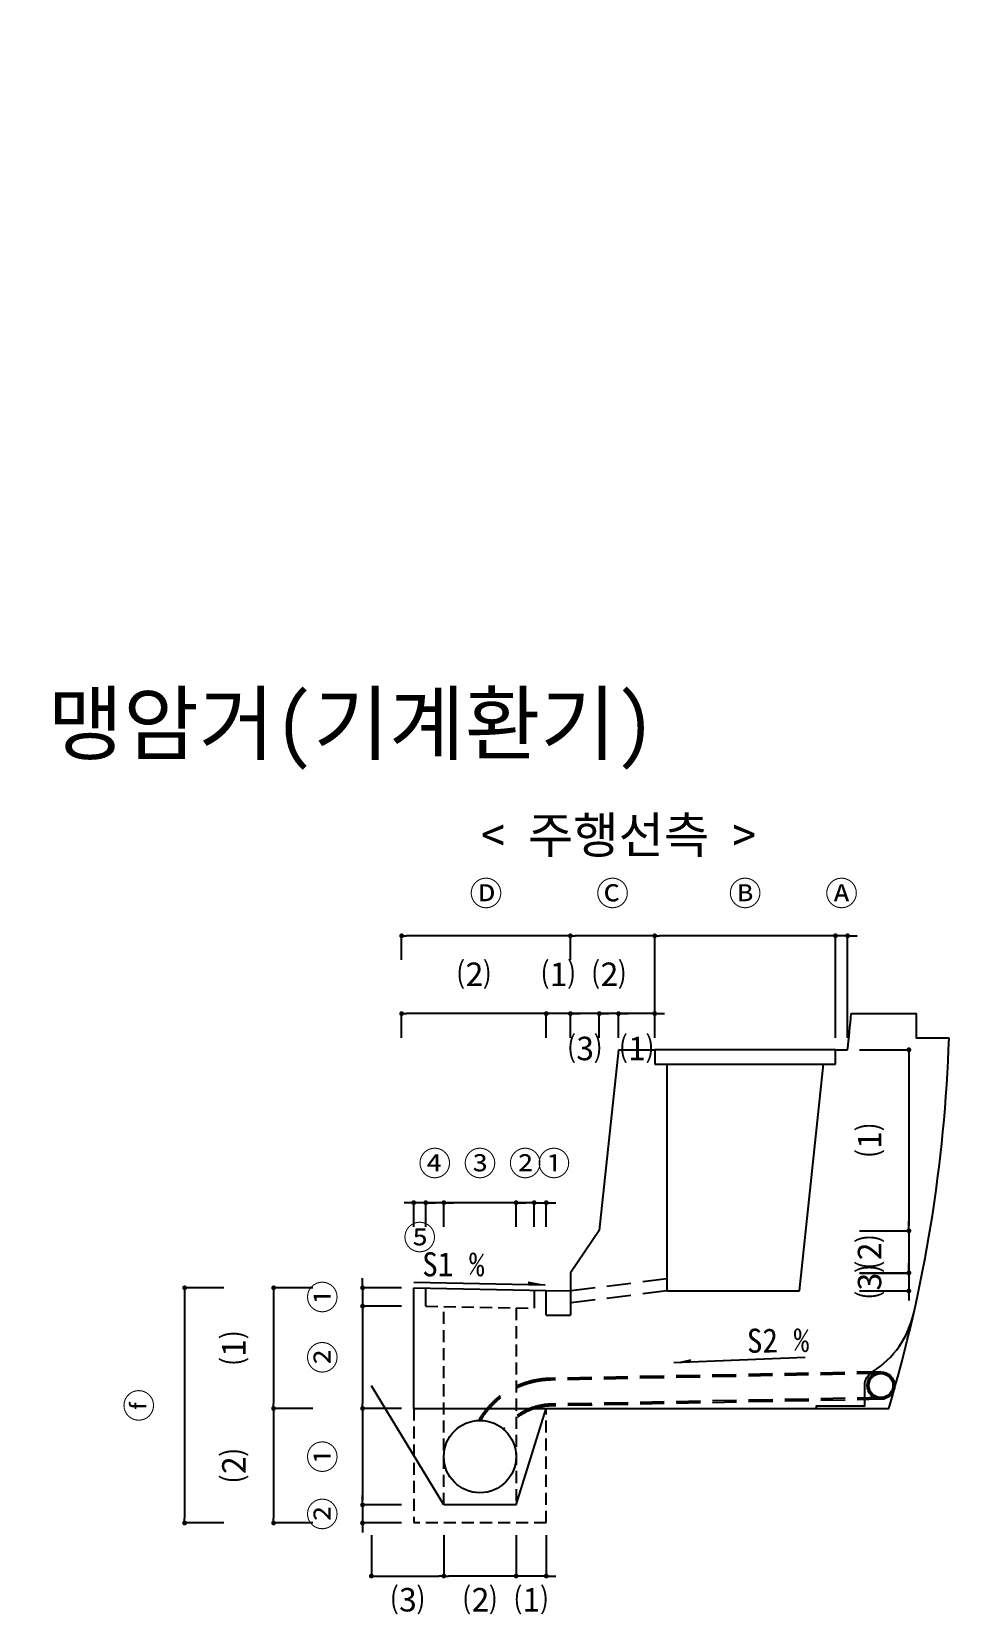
# Model space of a CAD drawing. Header units: millimetres. Extents: x -69382 to 174843, y -46375 to 101648.
# Drawn here: x -9866 to -6055, y -24108 to -17534 of the extents above; entities that cross this region are included whole.
import ezdxf
from ezdxf.enums import TextEntityAlignment as Align

# ---------------------------------------------------------------- set-up
doc = ezdxf.new("R2010")
doc.units = ezdxf.units.MM
doc.header["$LTSCALE"] = 1000
doc.linetypes.add('A-DASHD01', pattern=[0.75, 0.5, -0.25])
doc.linetypes.add('HIDDEN', pattern=[0.375, 0.25, -0.125])
for name, color, linetype in [('-길작업', 255, 'Continuous'), ('CS-CONC', 4, 'Continuous'), ('CS-CONC-MAJR', 4, 'Continuous'), ('CS-EXCV', 3, 'A-DIGLN01'), ('CS-LEAL', 1, 'Continuous'), ('CS-LEAT', 3, 'Continuous'), ('CS-STEL-MAJR', 4, 'Continuous'), ('CZ-HIDL', 2, 'A-DASHD01'), ('CZ-TEX1', 6, 'Continuous'), ('DIM1', 1, 'Continuous')]:
    doc.layers.add(name, color=color, linetype=linetype)
doc.styles.add('WBMTXT', font='DotumChe.ttf')
doc.styles.add('WGTXT', font='DotumChe.ttf')
doc.linetypes.add('A-DIGLN01', pattern='A,0.9,-0.2,[19,kscals.shx,S=0.1,R=180,X=0,Y=0],0.9', length=2)
doc.linetypes.add('CFZ008', pattern='A,0.9,-0.2,[106,KHCLINE.shx,S=0.00606,R=180,X=0,Y=0],0.9', length=2)
doc.dimstyles.new('DIM-01', dxfattribs={"dimscale": 100, "dimtxt": 3, "dimasz": 0.6, "dimexe": 0, "dimexo": 0, "dimgap": 1, "dimtad": 1, "dimdec": 0, "dimrnd": 0.001, "dimzin": 1, "dimdsep": 46, "dimlunit": 6, "dimtxsty": 'WGTXT', "dimblk": 'DOT', "dimcen": 0, "dimclrd": 1, "dimclre": 1, "dimclrt": 3, "dimadec": 4, "dimazin": 0, "dimtfac": 1, "dimtdec": 0, "dimtix": 1, "dimtmove": 2, "dimatfit": 3, "dimldrblk": 'DOT', "dimfxl": 1.5, "dimlwd": -1, "dimarcsym": 0})

# ---------------------------------------------------------------- blocks, each defined once
blk = doc.blocks.new('_Dot')
at = {"layer": 'DIM1'}
blk.add_line((0, 0), (-1, 0), dxfattribs=at)
at = {"layer": 'DIM1', "const_width": 0.5}
blk.add_lwpolyline([(-0.25, 0, 1), (0.25, 0, 1)], format="xyb", close=True, dxfattribs=at)
blk = doc.blocks.new('*D456')
at = {"color": 1, "linetype": 'ByBlock', "lineweight": -2, "transparency": 16777216}
for p, q in [((-6431.5, -21755.3), (-6227.1, -21755.3)), ((-6431.5, -22505.3), (-6227.1, -22505.3))]:
    blk.add_line(p, q, dxfattribs=at)
at = {"color": 1, "transparency": 16777216}
blk.add_line((-6227.1, -21775.3), (-6227.1, -22485.3), dxfattribs=at)
at = {"layer": 'Defpoints', "color": 0, "linetype": 'ByBlock', "transparency": 16777216}
for p in [(-6481.5, -21755.3), (-6481.5, -22505.3), (-6227.1, -22505.3)]:
    blk.add_point(p, dxfattribs=at)
at = {"color": 1, "linetype": 'ByBlock', "transparency": 16777216, "xscale": 20, "yscale": 20, "zscale": 20}
for p, rotation in [((-6227.1, -21755.3), 90), ((-6227.1, -22505.3), 270)]:
    blk.add_blockref('_Dot', p, dxfattribs=dict(at, rotation=rotation))
at = {"color": 3, "linetype": 'ByBlock', "transparency": 16777216, "insert": (-6384.7, -22130.3), "char_height": 100, "attachment_point": 5, "rotation": 90, "style": 'WGTXT'}
blk.add_mtext('⑴', dxfattribs=at)
blk = doc.blocks.new('*D457')
at = {"color": 1, "transparency": 16777216}
for p, q in [((-6227.1, -22485.8), (-6227.1, -22465.8)), ((-6227.1, -22505.8), (-6227.1, -22680.8)), ((-6227.1, -22700.8), (-6227.1, -22720.8))]:
    blk.add_line(p, q, dxfattribs=at)
at = {"color": 1, "linetype": 'ByBlock', "lineweight": -2, "transparency": 16777216}
for p, q in [((-6431.5, -22505.8), (-6227.1, -22505.8)), ((-6431.5, -22680.8), (-6227.1, -22680.8))]:
    blk.add_line(p, q, dxfattribs=at)
at = {"layer": 'Defpoints', "color": 0, "linetype": 'ByBlock', "transparency": 16777216}
for p in [(-6481.5, -22505.8), (-6481.5, -22680.8), (-6227.1, -22680.8)]:
    blk.add_point(p, dxfattribs=at)
at = {"color": 1, "linetype": 'ByBlock', "transparency": 16777216, "xscale": 20, "yscale": 20, "zscale": 20}
for p, rotation in [((-6227.1, -22505.8), 270), ((-6227.1, -22680.8), 90)]:
    blk.add_blockref('_Dot', p, dxfattribs=dict(at, rotation=rotation))
at = {"color": 3, "linetype": 'ByBlock', "transparency": 16777216, "insert": (-6384.7, -22593.3), "char_height": 100, "attachment_point": 5, "rotation": 90, "style": 'WGTXT'}
blk.add_mtext('⑵', dxfattribs=at)
blk = doc.blocks.new('*D458')
at = {"color": 1, "linetype": 'ByBlock', "lineweight": -2, "transparency": 16777216}
for p, q in [((-6431.5, -22680.3), (-6227.1, -22680.3)), ((-6431.5, -22755.3), (-6227.1, -22755.3))]:
    blk.add_line(p, q, dxfattribs=at)
at = {"color": 1, "transparency": 16777216}
for p, q in [((-6227.1, -22660.3), (-6227.1, -22640.3)), ((-6227.1, -22680.3), (-6227.1, -22755.3)), ((-6227.1, -22775.3), (-6227.1, -22795.3))]:
    blk.add_line(p, q, dxfattribs=at)
at = {"layer": 'Defpoints', "color": 0, "linetype": 'ByBlock', "transparency": 16777216}
for p in [(-6481.5, -22680.3), (-6481.5, -22755.3), (-6227.1, -22755.3)]:
    blk.add_point(p, dxfattribs=at)
at = {"color": 1, "linetype": 'ByBlock', "transparency": 16777216, "xscale": 20, "yscale": 20, "zscale": 20}
for p, rotation in [((-6227.1, -22680.3), 270), ((-6227.1, -22755.3), 90)]:
    blk.add_blockref('_Dot', p, dxfattribs=dict(at, rotation=rotation))
at = {"color": 3, "linetype": 'ByBlock', "transparency": 16777216, "insert": (-6384.7, -22717.8), "char_height": 100, "attachment_point": 5, "rotation": 90, "style": 'WGTXT'}
blk.add_mtext('⑶', dxfattribs=at)
blk = doc.blocks.new('*D464')
at = {"color": 1, "linetype": 'ByBlock', "lineweight": -2, "transparency": 16777216}
for p, q in [((-7856.5, -23767.3), (-7856.5, -23937.3)), ((-7731.5, -23767.3), (-7731.5, -23937.3))]:
    blk.add_line(p, q, dxfattribs=at)
at = {"color": 1, "transparency": 16777216}
for p, q in [((-7876.5, -23937.3), (-7896.5, -23937.3)), ((-7731.5, -23937.3), (-7856.5, -23937.3)), ((-7711.5, -23937.3), (-7691.5, -23937.3))]:
    blk.add_line(p, q, dxfattribs=at)
at = {"layer": 'Defpoints', "color": 0, "linetype": 'ByBlock', "transparency": 16777216}
for p in [(-7856.5, -23717.3), (-7731.5, -23717.3), (-7856.5, -23937.3)]:
    blk.add_point(p, dxfattribs=at)
at = {"color": 1, "linetype": 'ByBlock', "transparency": 16777216, "xscale": 20, "yscale": 20, "zscale": 20}
blk.add_blockref('_Dot', (-7856.5, -23937.3), dxfattribs=at)
at = {"color": 1, "linetype": 'ByBlock', "transparency": 16777216, "xscale": 20, "yscale": 20, "zscale": 20, "rotation": 180}
blk.add_blockref('_Dot', (-7731.5, -23937.3), dxfattribs=at)
at = {"color": 3, "linetype": 'ByBlock', "transparency": 16777216, "insert": (-7794, -24041.1), "char_height": 100, "attachment_point": 5, "style": 'WGTXT'}
blk.add_mtext('⑴', dxfattribs=at)
blk = doc.blocks.new('*D465')
at = {"color": 1, "linetype": 'ByBlock', "lineweight": -2, "transparency": 16777216}
for p, q in [((-8456.9, -23767.3), (-8456.9, -23937.3)), ((-8156.5, -23767.3), (-8156.5, -23937.3))]:
    blk.add_line(p, q, dxfattribs=at)
at = {"color": 1, "transparency": 16777216}
blk.add_line((-8436.9, -23937.3), (-8176.5, -23937.3), dxfattribs=at)
at = {"layer": 'Defpoints', "color": 0, "linetype": 'ByBlock', "transparency": 16777216}
for p in [(-8456.9, -23717.3), (-8156.5, -23717.3), (-8156.5, -23937.3)]:
    blk.add_point(p, dxfattribs=at)
at = {"color": 1, "linetype": 'ByBlock', "transparency": 16777216, "xscale": 20, "yscale": 20, "zscale": 20, "rotation": 180}
blk.add_blockref('_Dot', (-8456.9, -23937.3), dxfattribs=at)
at = {"color": 1, "linetype": 'ByBlock', "transparency": 16777216, "xscale": 20, "yscale": 20, "zscale": 20}
blk.add_blockref('_Dot', (-8156.5, -23937.3), dxfattribs=at)
at = {"color": 3, "linetype": 'ByBlock', "transparency": 16777216, "insert": (-8306.7, -24041.1), "char_height": 100, "attachment_point": 5, "style": 'WGTXT'}
blk.add_mtext('⑶', dxfattribs=at)
blk = doc.blocks.new('*D466')
at = {"color": 1, "linetype": 'ByBlock', "lineweight": -2, "transparency": 16777216}
for p, q in [((-8156.5, -23767.3), (-8156.5, -23937.3)), ((-7856.5, -23767.3), (-7856.5, -23937.3))]:
    blk.add_line(p, q, dxfattribs=at)
at = {"color": 1, "transparency": 16777216}
blk.add_line((-7876.5, -23937.3), (-8136.5, -23937.3), dxfattribs=at)
at = {"layer": 'Defpoints', "color": 0, "linetype": 'ByBlock', "transparency": 16777216}
for p in [(-8156.5, -23717.3), (-7856.5, -23717.3), (-8156.5, -23937.3)]:
    blk.add_point(p, dxfattribs=at)
at = {"color": 1, "linetype": 'ByBlock', "transparency": 16777216, "xscale": 20, "yscale": 20, "zscale": 20, "rotation": 180}
blk.add_blockref('_Dot', (-8156.5, -23937.3), dxfattribs=at)
at = {"color": 1, "linetype": 'ByBlock', "transparency": 16777216, "xscale": 20, "yscale": 20, "zscale": 20}
blk.add_blockref('_Dot', (-7856.5, -23937.3), dxfattribs=at)
at = {"color": 3, "linetype": 'ByBlock', "transparency": 16777216, "insert": (-8006.5, -24041.1), "char_height": 100, "attachment_point": 5, "style": 'WGTXT'}
blk.add_mtext('⑵', dxfattribs=at)
blk = doc.blocks.new('*D473')
at = {"color": 1, "linetype": 'ByBlock', "lineweight": -2, "transparency": 16777216}
for p, q in [((-8331.5, -22818.3), (-8493.6, -22818.3)), ((-8331.5, -23242.3), (-8493.6, -23242.3))]:
    blk.add_line(p, q, dxfattribs=at)
at = {"color": 1, "transparency": 16777216}
blk.add_line((-8493.6, -22838.3), (-8493.6, -23222.3), dxfattribs=at)
at = {"layer": 'Defpoints', "color": 0, "linetype": 'ByBlock', "transparency": 16777216}
for p in [(-8281.5, -22818.3), (-8493.6, -23242.3), (-8281.5, -23242.3)]:
    blk.add_point(p, dxfattribs=at)
at = {"color": 1, "linetype": 'ByBlock', "transparency": 16777216, "xscale": 20, "yscale": 20, "zscale": 20}
for p, rotation in [((-8493.6, -22818.3), 90), ((-8493.6, -23242.3), 270)]:
    blk.add_blockref('_Dot', p, dxfattribs=dict(at, rotation=rotation))
at = {"color": 3, "linetype": 'ByBlock', "transparency": 16777216, "insert": (-8653, -23030.3), "char_height": 100, "attachment_point": 5, "rotation": 90, "style": 'WGTXT'}
blk.add_mtext('②', dxfattribs=at)
blk = doc.blocks.new('*D474')
at = {"color": 1, "transparency": 16777216}
for p, q in [((-8493.6, -23622.3), (-8493.6, -23602.3)), ((-8493.6, -23642.3), (-8493.6, -23717.3)), ((-8493.6, -23737.3), (-8493.6, -23757.3))]:
    blk.add_line(p, q, dxfattribs=at)
at = {"color": 1, "linetype": 'ByBlock', "lineweight": -2, "transparency": 16777216}
for p, q in [((-8331.5, -23642.3), (-8493.6, -23642.3)), ((-8331.5, -23717.3), (-8493.6, -23717.3))]:
    blk.add_line(p, q, dxfattribs=at)
at = {"layer": 'Defpoints', "color": 0, "linetype": 'ByBlock', "transparency": 16777216}
for p in [(-8281.5, -23642.3), (-8493.6, -23717.3), (-8281.5, -23717.3)]:
    blk.add_point(p, dxfattribs=at)
at = {"color": 1, "linetype": 'ByBlock', "transparency": 16777216, "xscale": 20, "yscale": 20, "zscale": 20}
for p, rotation in [((-8493.6, -23642.3), 270), ((-8493.6, -23717.3), 90)]:
    blk.add_blockref('_Dot', p, dxfattribs=dict(at, rotation=rotation))
at = {"color": 3, "linetype": 'ByBlock', "transparency": 16777216, "insert": (-8653, -23679.8), "char_height": 100, "attachment_point": 5, "rotation": 90, "style": 'WGTXT'}
blk.add_mtext('②', dxfattribs=at)
blk = doc.blocks.new('*D468')
at = {"color": 1, "linetype": 'ByBlock', "lineweight": -2, "transparency": 16777216}
for p, q in [((-8700.5, -22742.3), (-8862.7, -22742.3)), ((-8700.5, -23242.3), (-8862.7, -23242.3))]:
    blk.add_line(p, q, dxfattribs=at)
at = {"color": 1, "transparency": 16777216}
blk.add_line((-8862.7, -22762.3), (-8862.7, -23222.3), dxfattribs=at)
at = {"layer": 'Defpoints', "color": 0, "linetype": 'ByBlock', "transparency": 16777216}
for p in [(-8650.5, -22742.3), (-8862.7, -23242.3), (-8650.5, -23242.3)]:
    blk.add_point(p, dxfattribs=at)
at = {"color": 1, "linetype": 'ByBlock', "transparency": 16777216, "xscale": 20, "yscale": 20, "zscale": 20}
for p, rotation in [((-8862.7, -22742.3), 90), ((-8862.7, -23242.3), 270)]:
    blk.add_blockref('_Dot', p, dxfattribs=dict(at, rotation=rotation))
at = {"color": 3, "linetype": 'ByBlock', "transparency": 16777216, "insert": (-9022, -22992.3), "char_height": 100, "attachment_point": 5, "rotation": 90, "style": 'WGTXT'}
blk.add_mtext('⑴', dxfattribs=at)
blk = doc.blocks.new('*D469')
at = {"color": 1, "transparency": 16777216}
for p, q in [((-8493.6, -22722.3), (-8493.6, -22702.3)), ((-8493.6, -22742.3), (-8493.6, -22818.3)), ((-8493.6, -22838.3), (-8493.6, -22858.3))]:
    blk.add_line(p, q, dxfattribs=at)
at = {"color": 1, "linetype": 'ByBlock', "lineweight": -2, "transparency": 16777216}
for p, q in [((-8331.5, -22742.3), (-8493.6, -22742.3)), ((-8331.5, -22818.3), (-8493.6, -22818.3))]:
    blk.add_line(p, q, dxfattribs=at)
at = {"layer": 'Defpoints', "color": 0, "linetype": 'ByBlock', "transparency": 16777216}
for p in [(-8281.5, -22742.3), (-8493.6, -22818.3), (-8281.5, -22818.3)]:
    blk.add_point(p, dxfattribs=at)
at = {"color": 1, "linetype": 'ByBlock', "transparency": 16777216, "xscale": 20, "yscale": 20, "zscale": 20}
for p, rotation in [((-8493.6, -22742.3), 270), ((-8493.6, -22818.3), 90)]:
    blk.add_blockref('_Dot', p, dxfattribs=dict(at, rotation=rotation))
at = {"color": 3, "linetype": 'ByBlock', "transparency": 16777216, "insert": (-8653, -22780.3), "char_height": 100, "attachment_point": 5, "rotation": 90, "style": 'WGTXT'}
blk.add_mtext('①', dxfattribs=at)
blk = doc.blocks.new('*D470')
at = {"color": 1, "linetype": 'ByBlock', "lineweight": -2, "transparency": 16777216}
for p, q in [((-8700.5, -23242.3), (-8862.7, -23242.3)), ((-8700.5, -23717.3), (-8862.7, -23717.3))]:
    blk.add_line(p, q, dxfattribs=at)
at = {"color": 1, "transparency": 16777216}
blk.add_line((-8862.7, -23262.3), (-8862.7, -23697.3), dxfattribs=at)
at = {"layer": 'Defpoints', "color": 0, "linetype": 'ByBlock', "transparency": 16777216}
for p in [(-8650.5, -23242.3), (-8862.7, -23717.3), (-8650.5, -23717.3)]:
    blk.add_point(p, dxfattribs=at)
at = {"color": 1, "linetype": 'ByBlock', "transparency": 16777216, "xscale": 20, "yscale": 20, "zscale": 20}
for p, rotation in [((-8862.7, -23242.3), 90), ((-8862.7, -23717.3), 270)]:
    blk.add_blockref('_Dot', p, dxfattribs=dict(at, rotation=rotation))
at = {"color": 3, "linetype": 'ByBlock', "transparency": 16777216, "insert": (-9022, -23479.8), "char_height": 100, "attachment_point": 5, "rotation": 90, "style": 'WGTXT'}
blk.add_mtext('⑵', dxfattribs=at)
blk = doc.blocks.new('*D471')
at = {"color": 1, "linetype": 'ByBlock', "lineweight": -2, "transparency": 16777216}
for p, q in [((-8331.5, -23242.3), (-8493.6, -23242.3)), ((-8331.5, -23642.3), (-8493.6, -23642.3))]:
    blk.add_line(p, q, dxfattribs=at)
at = {"color": 1, "transparency": 16777216}
blk.add_line((-8493.6, -23262.3), (-8493.6, -23622.3), dxfattribs=at)
at = {"layer": 'Defpoints', "color": 0, "linetype": 'ByBlock', "transparency": 16777216}
for p in [(-8281.5, -23242.3), (-8493.6, -23642.3), (-8281.5, -23642.3)]:
    blk.add_point(p, dxfattribs=at)
at = {"color": 1, "linetype": 'ByBlock', "transparency": 16777216, "xscale": 20, "yscale": 20, "zscale": 20}
for p, rotation in [((-8493.6, -23242.3), 90), ((-8493.6, -23642.3), 270)]:
    blk.add_blockref('_Dot', p, dxfattribs=dict(at, rotation=rotation))
at = {"color": 3, "linetype": 'ByBlock', "transparency": 16777216, "insert": (-8653, -23442.3), "char_height": 100, "attachment_point": 5, "rotation": 90, "style": 'WGTXT'}
blk.add_mtext('①', dxfattribs=at)
blk = doc.blocks.new('*D472')
at = {"color": 1, "linetype": 'ByBlock', "lineweight": -2, "transparency": 16777216}
for p, q in [((-9069.5, -22742.3), (-9231.7, -22742.3)), ((-9069.5, -23717.3), (-9231.7, -23717.3))]:
    blk.add_line(p, q, dxfattribs=at)
at = {"color": 1, "transparency": 16777216}
blk.add_line((-9231.7, -22762.3), (-9231.7, -23697.3), dxfattribs=at)
at = {"layer": 'Defpoints', "color": 0, "linetype": 'ByBlock', "transparency": 16777216}
for p in [(-9019.5, -22742.3), (-9231.7, -23717.3), (-9019.5, -23717.3)]:
    blk.add_point(p, dxfattribs=at)
at = {"color": 1, "linetype": 'ByBlock', "transparency": 16777216, "xscale": 20, "yscale": 20, "zscale": 20}
for p, rotation in [((-9231.7, -22742.3), 90), ((-9231.7, -23717.3), 270)]:
    blk.add_blockref('_Dot', p, dxfattribs=dict(at, rotation=rotation))
at = {"color": 3, "linetype": 'ByBlock', "transparency": 16777216, "insert": (-9414.4, -23229.8), "char_height": 100, "attachment_point": 5, "rotation": 90, "style": 'WGTXT'}
blk.add_mtext('ⓕ', dxfattribs=at)
blk = doc.blocks.new('*D475')
at = {"color": 1, "transparency": 16777216}
for p, q in [((-7876.5, -22389.3), (-7896.5, -22389.3)), ((-7781.5, -22389.3), (-7856.5, -22389.3)), ((-7761.5, -22389.3), (-7741.5, -22389.3))]:
    blk.add_line(p, q, dxfattribs=at)
at = {"color": 1, "linetype": 'ByBlock', "lineweight": -2, "transparency": 16777216}
for p, q in [((-7856.5, -22489.3), (-7856.5, -22389.3)), ((-7781.5, -22489.3), (-7781.5, -22389.3))]:
    blk.add_line(p, q, dxfattribs=at)
at = {"layer": 'Defpoints', "color": 0, "linetype": 'ByBlock', "transparency": 16777216}
for p in [(-7856.5, -22389.3), (-7856.5, -22539.3), (-7781.5, -22539.3)]:
    blk.add_point(p, dxfattribs=at)
at = {"color": 1, "linetype": 'ByBlock', "transparency": 16777216, "xscale": 20, "yscale": 20, "zscale": 20}
blk.add_blockref('_Dot', (-7856.5, -22389.3), dxfattribs=at)
at = {"color": 1, "linetype": 'ByBlock', "transparency": 16777216, "xscale": 20, "yscale": 20, "zscale": 20, "rotation": 180}
blk.add_blockref('_Dot', (-7781.5, -22389.3), dxfattribs=at)
at = {"color": 3, "linetype": 'ByBlock', "transparency": 16777216, "insert": (-7819, -22232.3), "char_height": 100, "attachment_point": 5, "style": 'WGTXT'}
blk.add_mtext('②', dxfattribs=at)
blk = doc.blocks.new('*D476')
at = {"color": 1, "transparency": 16777216}
for p, q in [((-8176.5, -22389.3), (-8196.5, -22389.3)), ((-7856.5, -22389.3), (-8156.5, -22389.3)), ((-7836.5, -22389.3), (-7816.5, -22389.3))]:
    blk.add_line(p, q, dxfattribs=at)
at = {"color": 1, "linetype": 'ByBlock', "lineweight": -2, "transparency": 16777216}
for p, q in [((-8156.5, -22489.3), (-8156.5, -22389.3)), ((-7856.5, -22489.3), (-7856.5, -22389.3))]:
    blk.add_line(p, q, dxfattribs=at)
at = {"layer": 'Defpoints', "color": 0, "linetype": 'ByBlock', "transparency": 16777216}
for p in [(-8156.5, -22389.3), (-8156.5, -22539.3), (-7856.5, -22539.3)]:
    blk.add_point(p, dxfattribs=at)
at = {"color": 1, "linetype": 'ByBlock', "transparency": 16777216, "xscale": 20, "yscale": 20, "zscale": 20}
blk.add_blockref('_Dot', (-8156.5, -22389.3), dxfattribs=at)
at = {"color": 1, "linetype": 'ByBlock', "transparency": 16777216, "xscale": 20, "yscale": 20, "zscale": 20, "rotation": 180}
blk.add_blockref('_Dot', (-7856.5, -22389.3), dxfattribs=at)
at = {"color": 3, "linetype": 'ByBlock', "transparency": 16777216, "insert": (-8006.5, -22232.3), "char_height": 100, "attachment_point": 5, "style": 'WGTXT'}
blk.add_mtext('③', dxfattribs=at)
blk = doc.blocks.new('*D477')
at = {"color": 1, "transparency": 16777216}
for p, q in [((-8251.5, -22389.3), (-8271.5, -22389.3)), ((-8156.5, -22389.3), (-8231.5, -22389.3)), ((-8136.5, -22389.3), (-8116.5, -22389.3))]:
    blk.add_line(p, q, dxfattribs=at)
at = {"color": 1, "linetype": 'ByBlock', "lineweight": -2, "transparency": 16777216}
for p, q in [((-8231.5, -22489.3), (-8231.5, -22389.3)), ((-8156.5, -22489.3), (-8156.5, -22389.3))]:
    blk.add_line(p, q, dxfattribs=at)
at = {"layer": 'Defpoints', "color": 0, "linetype": 'ByBlock', "transparency": 16777216}
for p in [(-8231.5, -22389.3), (-8231.5, -22539.3), (-8156.5, -22539.3)]:
    blk.add_point(p, dxfattribs=at)
at = {"color": 1, "linetype": 'ByBlock', "transparency": 16777216, "xscale": 20, "yscale": 20, "zscale": 20}
blk.add_blockref('_Dot', (-8231.5, -22389.3), dxfattribs=at)
at = {"color": 1, "linetype": 'ByBlock', "transparency": 16777216, "xscale": 20, "yscale": 20, "zscale": 20, "rotation": 180}
blk.add_blockref('_Dot', (-8156.5, -22389.3), dxfattribs=at)
at = {"color": 3, "linetype": 'ByBlock', "transparency": 16777216, "insert": (-8194, -22232.3), "char_height": 100, "attachment_point": 5, "style": 'WGTXT'}
blk.add_mtext('④', dxfattribs=at)
blk = doc.blocks.new('*D478')
at = {"color": 1, "transparency": 16777216}
for p, q in [((-8301.5, -22389.3), (-8321.5, -22389.3)), ((-8231.5, -22389.3), (-8281.5, -22389.3)), ((-8211.5, -22389.3), (-8191.5, -22389.3))]:
    blk.add_line(p, q, dxfattribs=at)
at = {"color": 1, "linetype": 'ByBlock', "lineweight": -2, "transparency": 16777216}
for p, q in [((-8281.5, -22489.3), (-8281.5, -22389.3)), ((-8231.5, -22489.3), (-8231.5, -22389.3))]:
    blk.add_line(p, q, dxfattribs=at)
at = {"layer": 'Defpoints', "color": 0, "linetype": 'ByBlock', "transparency": 16777216}
for p in [(-8281.5, -22389.3), (-8281.5, -22539.3), (-8231.5, -22539.3)]:
    blk.add_point(p, dxfattribs=at)
at = {"color": 1, "linetype": 'ByBlock', "transparency": 16777216, "xscale": 20, "yscale": 20, "zscale": 20}
blk.add_blockref('_Dot', (-8281.5, -22389.3), dxfattribs=at)
at = {"color": 1, "linetype": 'ByBlock', "transparency": 16777216, "xscale": 20, "yscale": 20, "zscale": 20, "rotation": 180}
blk.add_blockref('_Dot', (-8231.5, -22389.3), dxfattribs=at)
at = {"color": 3, "linetype": 'ByBlock', "transparency": 16777216, "insert": (-8256.5, -22539.3), "char_height": 100, "attachment_point": 5, "style": 'WGTXT'}
blk.add_mtext('⑤', dxfattribs=at)
blk = doc.blocks.new('*D479')
at = {"color": 1, "transparency": 16777216}
for p, q in [((-7801.5, -22389.3), (-7821.5, -22389.3)), ((-7781.5, -22389.3), (-7731.5, -22389.3)), ((-7711.5, -22389.3), (-7691.5, -22389.3))]:
    blk.add_line(p, q, dxfattribs=at)
at = {"color": 1, "linetype": 'ByBlock', "lineweight": -2, "transparency": 16777216}
for p, q in [((-7781.5, -22489.3), (-7781.5, -22389.3)), ((-7731.5, -22489.3), (-7731.5, -22389.3))]:
    blk.add_line(p, q, dxfattribs=at)
at = {"layer": 'Defpoints', "color": 0, "linetype": 'ByBlock', "transparency": 16777216}
for p in [(-7731.5, -22389.3), (-7781.5, -22539.3), (-7731.5, -22539.3)]:
    blk.add_point(p, dxfattribs=at)
at = {"color": 1, "linetype": 'ByBlock', "transparency": 16777216, "xscale": 20, "yscale": 20, "zscale": 20}
blk.add_blockref('_Dot', (-7781.5, -22389.3), dxfattribs=at)
at = {"color": 1, "linetype": 'ByBlock', "transparency": 16777216, "xscale": 20, "yscale": 20, "zscale": 20, "rotation": 180}
blk.add_blockref('_Dot', (-7731.5, -22389.3), dxfattribs=at)
at = {"color": 3, "linetype": 'ByBlock', "transparency": 16777216, "insert": (-7699.8, -22232.3), "char_height": 100, "attachment_point": 5, "style": 'WGTXT'}
blk.add_mtext('①', dxfattribs=at)
blk = doc.blocks.new('*D480')
at = {"color": 1, "transparency": 16777216}
for p, q in [((-6551.5, -21282.6), (-6571.5, -21282.6)), ((-6481.5, -21282.6), (-6531.5, -21282.6)), ((-6461.5, -21282.6), (-6441.5, -21282.6))]:
    blk.add_line(p, q, dxfattribs=at)
at = {"color": 1, "linetype": 'ByBlock', "lineweight": -2, "transparency": 16777216}
for p, q in [((-6531.5, -21705.3), (-6531.5, -21282.6)), ((-6481.5, -21705.3), (-6481.5, -21282.6))]:
    blk.add_line(p, q, dxfattribs=at)
at = {"layer": 'Defpoints', "color": 0, "linetype": 'ByBlock', "transparency": 16777216}
for p in [(-6531.5, -21282.6), (-6531.5, -21755.3), (-6481.5, -21755.3)]:
    blk.add_point(p, dxfattribs=at)
at = {"color": 1, "linetype": 'ByBlock', "transparency": 16777216, "xscale": 20, "yscale": 20, "zscale": 20}
blk.add_blockref('_Dot', (-6531.5, -21282.6), dxfattribs=at)
at = {"color": 1, "linetype": 'ByBlock', "transparency": 16777216, "xscale": 20, "yscale": 20, "zscale": 20, "rotation": 180}
blk.add_blockref('_Dot', (-6481.5, -21282.6), dxfattribs=at)
at = {"color": 3, "linetype": 'ByBlock', "transparency": 16777216, "insert": (-6506.5, -21112.7), "char_height": 100, "attachment_point": 5, "style": 'WGTXT'}
blk.add_mtext('Ⓐ', dxfattribs=at)
blk = doc.blocks.new('*D481')
at = {"color": 1, "linetype": 'ByBlock', "lineweight": -2, "transparency": 16777216}
for p, q in [((-7281.5, -21705.3), (-7281.5, -21282.6)), ((-6531.5, -21705.3), (-6531.5, -21282.6))]:
    blk.add_line(p, q, dxfattribs=at)
at = {"color": 1, "transparency": 16777216}
blk.add_line((-6551.5, -21282.6), (-7261.5, -21282.6), dxfattribs=at)
at = {"layer": 'Defpoints', "color": 0, "linetype": 'ByBlock', "transparency": 16777216}
for p in [(-7281.5, -21282.6), (-7281.5, -21755.3), (-6531.5, -21755.3)]:
    blk.add_point(p, dxfattribs=at)
at = {"color": 1, "linetype": 'ByBlock', "transparency": 16777216, "xscale": 20, "yscale": 20, "zscale": 20, "rotation": 180}
blk.add_blockref('_Dot', (-7281.5, -21282.6), dxfattribs=at)
at = {"color": 1, "linetype": 'ByBlock', "transparency": 16777216, "xscale": 20, "yscale": 20, "zscale": 20}
blk.add_blockref('_Dot', (-6531.5, -21282.6), dxfattribs=at)
at = {"color": 3, "linetype": 'ByBlock', "transparency": 16777216, "insert": (-6906.5, -21112.7), "char_height": 100, "attachment_point": 5, "style": 'WGTXT'}
blk.add_mtext('Ⓑ', dxfattribs=at)
blk = doc.blocks.new('*D482')
at = {"color": 1, "transparency": 16777216}
for p, q in [((-7531.5, -21605.3), (-7551.5, -21605.3)), ((-7431.5, -21605.3), (-7511.5, -21605.3)), ((-7411.5, -21605.3), (-7391.5, -21605.3))]:
    blk.add_line(p, q, dxfattribs=at)
at = {"color": 1, "linetype": 'ByBlock', "lineweight": -2, "transparency": 16777216}
for p, q in [((-7511.5, -21705.3), (-7511.5, -21605.3)), ((-7431.5, -21705.3), (-7431.5, -21605.3))]:
    blk.add_line(p, q, dxfattribs=at)
at = {"layer": 'Defpoints', "color": 0, "linetype": 'ByBlock', "transparency": 16777216}
for p in [(-7511.5, -21605.3), (-7511.5, -21755.3), (-7431.5, -21755.3)]:
    blk.add_point(p, dxfattribs=at)
at = {"color": 1, "linetype": 'ByBlock', "transparency": 16777216, "xscale": 20, "yscale": 20, "zscale": 20}
blk.add_blockref('_Dot', (-7511.5, -21605.3), dxfattribs=at)
at = {"color": 1, "linetype": 'ByBlock', "transparency": 16777216, "xscale": 20, "yscale": 20, "zscale": 20, "rotation": 180}
blk.add_blockref('_Dot', (-7431.5, -21605.3), dxfattribs=at)
at = {"color": 3, "linetype": 'ByBlock', "transparency": 16777216, "insert": (-7471.5, -21447.7), "char_height": 100, "attachment_point": 5, "style": 'WGTXT'}
blk.add_mtext('⑵', dxfattribs=at)
blk = doc.blocks.new('*D483')
at = {"color": 1, "transparency": 16777216}
for p, q in [((-7651.5, -21605.3), (-7671.5, -21605.3)), ((-7511.5, -21605.3), (-7631.5, -21605.3)), ((-7491.5, -21605.3), (-7471.5, -21605.3))]:
    blk.add_line(p, q, dxfattribs=at)
at = {"color": 1, "linetype": 'ByBlock', "lineweight": -2, "transparency": 16777216}
for p, q in [((-7631.5, -21705.3), (-7631.5, -21605.3)), ((-7511.5, -21705.3), (-7511.5, -21605.3))]:
    blk.add_line(p, q, dxfattribs=at)
at = {"layer": 'Defpoints', "color": 0, "linetype": 'ByBlock', "transparency": 16777216}
for p in [(-7631.5, -21605.3), (-7631.5, -21755.3), (-7511.5, -21755.3)]:
    blk.add_point(p, dxfattribs=at)
at = {"color": 1, "linetype": 'ByBlock', "transparency": 16777216, "xscale": 20, "yscale": 20, "zscale": 20}
blk.add_blockref('_Dot', (-7631.5, -21605.3), dxfattribs=at)
at = {"color": 1, "linetype": 'ByBlock', "transparency": 16777216, "xscale": 20, "yscale": 20, "zscale": 20, "rotation": 180}
blk.add_blockref('_Dot', (-7511.5, -21605.3), dxfattribs=at)
at = {"color": 3, "linetype": 'ByBlock', "transparency": 16777216, "insert": (-7571.5, -21755.3), "char_height": 100, "attachment_point": 5, "style": 'WGTXT'}
blk.add_mtext('⑶', dxfattribs=at)
blk = doc.blocks.new('*D484')
at = {"color": 1, "transparency": 16777216}
for p, q in [((-7751.5, -21605.3), (-7771.5, -21605.3)), ((-7631.5, -21605.3), (-7731.5, -21605.3)), ((-7611.5, -21605.3), (-7591.5, -21605.3))]:
    blk.add_line(p, q, dxfattribs=at)
at = {"color": 1, "linetype": 'ByBlock', "lineweight": -2, "transparency": 16777216}
for p, q in [((-7731.5, -21705.3), (-7731.5, -21605.3)), ((-7631.5, -21705.3), (-7631.5, -21605.3))]:
    blk.add_line(p, q, dxfattribs=at)
at = {"layer": 'Defpoints', "color": 0, "linetype": 'ByBlock', "transparency": 16777216}
for p in [(-7731.5, -21605.3), (-7731.5, -21755.3), (-7631.5, -21755.3)]:
    blk.add_point(p, dxfattribs=at)
at = {"color": 1, "linetype": 'ByBlock', "transparency": 16777216, "xscale": 20, "yscale": 20, "zscale": 20}
blk.add_blockref('_Dot', (-7731.5, -21605.3), dxfattribs=at)
at = {"color": 1, "linetype": 'ByBlock', "transparency": 16777216, "xscale": 20, "yscale": 20, "zscale": 20, "rotation": 180}
blk.add_blockref('_Dot', (-7631.5, -21605.3), dxfattribs=at)
at = {"color": 3, "linetype": 'ByBlock', "transparency": 16777216, "insert": (-7681.5, -21447.7), "char_height": 100, "attachment_point": 5, "style": 'WGTXT'}
blk.add_mtext('⑴', dxfattribs=at)
blk = doc.blocks.new('*D485')
at = {"color": 1, "linetype": 'ByBlock', "lineweight": -2, "transparency": 16777216}
for p, q in [((-8331.5, -21705.3), (-8331.5, -21605.3)), ((-7731.5, -21705.3), (-7731.5, -21605.3))]:
    blk.add_line(p, q, dxfattribs=at)
at = {"color": 1, "transparency": 16777216}
blk.add_line((-7751.5, -21605.3), (-8311.5, -21605.3), dxfattribs=at)
at = {"layer": 'Defpoints', "color": 0, "linetype": 'ByBlock', "transparency": 16777216}
for p in [(-8331.5, -21605.3), (-8331.5, -21755.3), (-7731.5, -21755.3)]:
    blk.add_point(p, dxfattribs=at)
at = {"color": 1, "linetype": 'ByBlock', "transparency": 16777216, "xscale": 20, "yscale": 20, "zscale": 20, "rotation": 180}
blk.add_blockref('_Dot', (-8331.5, -21605.3), dxfattribs=at)
at = {"color": 1, "linetype": 'ByBlock', "transparency": 16777216, "xscale": 20, "yscale": 20, "zscale": 20}
blk.add_blockref('_Dot', (-7731.5, -21605.3), dxfattribs=at)
at = {"color": 3, "linetype": 'ByBlock', "transparency": 16777216, "insert": (-8031.5, -21447.7), "char_height": 100, "attachment_point": 5, "style": 'WGTXT'}
blk.add_mtext('⑵', dxfattribs=at)
blk = doc.blocks.new('*D486')
at = {"color": 1, "linetype": 'ByBlock', "lineweight": -2, "transparency": 16777216}
for p, q in [((-7631.5, -21382.6), (-7631.5, -21282.6)), ((-7281.5, -21382.6), (-7281.5, -21282.6))]:
    blk.add_line(p, q, dxfattribs=at)
at = {"color": 1, "transparency": 16777216}
blk.add_line((-7301.5, -21282.6), (-7611.5, -21282.6), dxfattribs=at)
at = {"layer": 'Defpoints', "color": 0, "linetype": 'ByBlock', "transparency": 16777216}
for p in [(-7631.5, -21282.6), (-7631.5, -21432.6), (-7281.5, -21432.6)]:
    blk.add_point(p, dxfattribs=at)
at = {"color": 1, "linetype": 'ByBlock', "transparency": 16777216, "xscale": 20, "yscale": 20, "zscale": 20, "rotation": 180}
blk.add_blockref('_Dot', (-7631.5, -21282.6), dxfattribs=at)
at = {"color": 1, "linetype": 'ByBlock', "transparency": 16777216, "xscale": 20, "yscale": 20, "zscale": 20}
blk.add_blockref('_Dot', (-7281.5, -21282.6), dxfattribs=at)
at = {"color": 3, "linetype": 'ByBlock', "transparency": 16777216, "insert": (-7456.5, -21112.7), "char_height": 100, "attachment_point": 5, "style": 'WGTXT'}
blk.add_mtext('Ⓒ', dxfattribs=at)
blk = doc.blocks.new('*D487')
at = {"color": 1, "linetype": 'ByBlock', "lineweight": -2, "transparency": 16777216}
for p, q in [((-8331.5, -21382.6), (-8331.5, -21282.6)), ((-7631.5, -21382.6), (-7631.5, -21282.6))]:
    blk.add_line(p, q, dxfattribs=at)
at = {"color": 1, "transparency": 16777216}
blk.add_line((-7651.5, -21282.6), (-8311.5, -21282.6), dxfattribs=at)
at = {"layer": 'Defpoints', "color": 0, "linetype": 'ByBlock', "transparency": 16777216}
for p in [(-8331.5, -21282.6), (-8331.5, -21432.6), (-7631.5, -21432.6)]:
    blk.add_point(p, dxfattribs=at)
at = {"color": 1, "linetype": 'ByBlock', "transparency": 16777216, "xscale": 20, "yscale": 20, "zscale": 20, "rotation": 180}
blk.add_blockref('_Dot', (-8331.5, -21282.6), dxfattribs=at)
at = {"color": 1, "linetype": 'ByBlock', "transparency": 16777216, "xscale": 20, "yscale": 20, "zscale": 20}
blk.add_blockref('_Dot', (-7631.5, -21282.6), dxfattribs=at)
at = {"color": 3, "linetype": 'ByBlock', "transparency": 16777216, "insert": (-7981.5, -21112.7), "char_height": 100, "attachment_point": 5, "style": 'WGTXT'}
blk.add_mtext('Ⓓ', dxfattribs=at)
blk = doc.blocks.new('*D488')
at = {"color": 1, "transparency": 16777216}
for p, q in [((-7451.5, -21605.3), (-7471.5, -21605.3)), ((-7281.5, -21605.3), (-7431.5, -21605.3)), ((-7261.5, -21605.3), (-7241.5, -21605.3))]:
    blk.add_line(p, q, dxfattribs=at)
at = {"color": 1, "linetype": 'ByBlock', "lineweight": -2, "transparency": 16777216}
for p, q in [((-7431.5, -21705.3), (-7431.5, -21605.3)), ((-7281.5, -21705.3), (-7281.5, -21605.3))]:
    blk.add_line(p, q, dxfattribs=at)
at = {"layer": 'Defpoints', "color": 0, "linetype": 'ByBlock', "transparency": 16777216}
for p in [(-7431.5, -21605.3), (-7431.5, -21755.3), (-7281.5, -21755.3)]:
    blk.add_point(p, dxfattribs=at)
at = {"color": 1, "linetype": 'ByBlock', "transparency": 16777216, "xscale": 20, "yscale": 20, "zscale": 20}
blk.add_blockref('_Dot', (-7431.5, -21605.3), dxfattribs=at)
at = {"color": 1, "linetype": 'ByBlock', "transparency": 16777216, "xscale": 20, "yscale": 20, "zscale": 20, "rotation": 180}
blk.add_blockref('_Dot', (-7281.5, -21605.3), dxfattribs=at)
at = {"color": 3, "linetype": 'ByBlock', "transparency": 16777216, "insert": (-7356.5, -21755.3), "char_height": 100, "attachment_point": 5, "style": 'WGTXT'}
blk.add_mtext('⑴', dxfattribs=at)

msp = doc.modelspace()

# ---------------------------------------------------------------- linework, layer by layer
at = {"layer": '-길작업', "color": 3}
msp.add_line((-7731.481, -22753.2502), (-7631.481, -22755.2503), dxfattribs=at)
msp.add_circle((-9933.4862, -21723.1849), 6345.4156, dxfattribs=at)
at = {"layer": 'CS-CONC'}
for p, q in [((-7431.481, -21755.2502), (-7511.481, -22505.2502)), ((-7431.481, -21755.2502), (-7281.481, -21755.2502)), ((-6531.481, -21755.2502), (-7281.481, -21755.2502)), ((-7281.481, -21755.2502), (-7281.481, -21815.2502)), ((-6531.481, -21755.2502), (-6481.481, -21755.2502)), ((-6531.481, -21815.2502), (-6531.481, -21755.2502)), ((-7281.481, -21815.2502), (-6531.481, -21815.2502)), ((-7231.481, -21815.2502), (-7231.481, -22755.2502)), ((-6681.481, -22755.2502), (-6581.481, -21815.2502)), ((-7511.481, -22505.2502), (-7631.481, -22680.2502)), ((-7631.481, -22680.2502), (-7631.481, -22755.2502)), ((-8281.481, -23242.2502), (-8281.481, -22742.2502)), ((-8281.481, -22742.2502), (-7731.481, -22753.2502)), ((-7231.481, -22755.2502), (-6681.481, -22755.2502))]:
    msp.add_line(p, q, dxfattribs=at)
at = {"layer": 'CS-CONC', "elevation": 0}
msp.add_lwpolyline([(-6466.32, -21605.2504), (-6197.3975, -21605.2504), (-6197.3975, -21705.2504), (-6060.2433, -21705.2504)], dxfattribs=at)
at = {"layer": 'CS-CONC'}
for points in [[(-7731.481, -22855.2502), (-7731.481, -22753.2502)], [(-7631.481, -22755.2502), (-7631.481, -22855.2502)], [(-7731.481, -22855.2502), (-7631.481, -22855.2502)]]:
    msp.add_lwpolyline(points, dxfattribs=at)
for centre, radius, start, end in [((-11546.1605, -21167.5803), 5098.6601, 353.38139669, 355.07565805), ((-12131.4373, -21505.49), 6074.4795, 343.38669129, 358.11547802)]:
    msp.add_arc(centre, radius, start, end, dxfattribs=at)
at = {"layer": 'CS-CONC-MAJR', "linetype": 'HIDDEN'}
for p, q in [((-8231.481, -22818.2502), (-8231.481, -22743.2502)), ((-7781.481, -22752.2502), (-7781.481, -22827.2502))]:
    msp.add_line(p, q, dxfattribs=at)
at = {"layer": 'CS-CONC-MAJR', "linetype": 'HIDDEN', "ltscale": 0.2}
for p, q in [((-8231.481, -22818.2502), (-7781.481, -22827.2502)), ((-8156.481, -23642.2502), (-8156.481, -22820.7502)), ((-7856.481, -22826.7502), (-7856.481, -23642.2502)), ((-8281.481, -23242.2502), (-8281.481, -23717.2502)), ((-7731.481, -23717.2502), (-7731.481, -23242.2502)), ((-7731.481, -23717.2502), (-8281.481, -23717.2502))]:
    msp.add_line(p, q, dxfattribs=at)
at = {"layer": 'CS-EXCV', "linetype": 'CFZ008'}
for p, q in [((-8156.481, -23642.2502), (-8456.481, -23148.0996)), ((-7856.481, -23642.2502), (-7731.481, -23242.2502)), ((-7856.481, -23642.2502), (-8156.481, -23642.2502))]:
    msp.add_line(p, q, dxfattribs=at)
at = {"layer": 'CS-EXCV', "linetype": 'ByBlock'}
msp.add_line((-8281.481, -23242.2502), (-6310.5297, -23242.2502), dxfattribs=at)
at = {"layer": 'CS-LEAL'}
for p, q in [((-8281.481, -22718.5257), (-7735.9948, -22729.4354)), ((-6657.2482, -23031.6598, 0), (-7202.4076, -23053.4662, 0))]:
    msp.add_line(p, q, dxfattribs=at)
for points in [[(-7735.9948, -22729.4354), (-7807.5551, -22715.5017), (-7807.805, -22727.9992)], [(-7202.4076, -23053.4662, 0), (-7131.14, -23038.1055, 0), (-7130.6404, -23050.5955, 0)]]:
    msp.add_solid(points, dxfattribs=at)
at = {"layer": 'CS-LEAT', "elevation": 0}
msp.add_lwpolyline([(-6610.1548, -23242.2502), (-6610.1548, -23232.2502), (-6410.1548, -23232.2502), (-6410.1393, -23147.467, -0.268966145), (-6376.4189, -23089.3166, 0.199547412), (-6207.4598, -22848.167)], format="xyb", dxfattribs=at)
at = {"layer": 'CS-STEL-MAJR'}
for centre, radius in [((-6343.1393, -23147.467, 0), 57), ((-6343.1393, -23147.467, 0), 50), ((-8006.481, -23442.2502), 150)]:
    msp.add_circle(centre, radius, dxfattribs=at)
at = {"layer": 'CZ-HIDL', "ltscale": 0.2}
for p, q in [((-7231.481, -22705.2502), (-7631.481, -22755.2502)), ((-7231.481, -22755.2502), (-7631.481, -22805.2502)), ((-6343.1393, -23090.467, 0), (-7713.8736, -23117.8702, 0)), ((-6343.1397, -23097.467, 0), (-7713.7337, -23124.8688, 0)), ((-6342.0581, -23197.4553, 0), (-7711.7341, -23224.8488, 0)), ((-6341.9127, -23204.4538, 0), (-7711.5941, -23231.8474, 0))]:
    msp.add_line(p, q, dxfattribs=at)
at = {"layer": 'CZ-HIDL', "ltscale": 0.3}
for radius, end in [(357, 149.2764141), (350, 148.56375559), (250, 144.10794463), (243, 144.28082447)]:
    msp.add_arc((-7706.481, -23474.7988), radius, 91.14576284, end, dxfattribs=at)

# ---------------------------------------------------------------- texts
at = {"layer": 'CS-LEAT', "style": 'WGTXT'}
msp.add_text('< 주행선측 >', height=150, dxfattribs=at).set_placement((-7431.481, -20940.2616), align=Align.CENTER)
for s, rotation, p in [('S1 %%%', 0.15, (-8246.0632, -22694.6805)), ('S2 %%%', 0.9948472, (-6898.2975, -23012.0897, 0))]:
    msp.add_text(s, height=100, rotation=rotation, dxfattribs=at).set_placement(p)
at = {"layer": 'CZ-TEX1', "style": 'WBMTXT'}
msp.add_text('배수콘크리트 + 맹암거(기계환기)', height=250, dxfattribs=at).set_placement((-9723.8532, -20402.4118), align=Align.MIDDLE_CENTER)

# ---------------------------------------------------------------- dimensions: what is measured, and where the dimension line sits
at = {"linetype": 'ByBlock'}
for base, p1, p2, angle, text, picture, middle in [((-8331.481, -21282.5751), (-7631.481, -21432.5751), (-8331.481, -21432.5751), 180, 'Ⓓ', '*D487', (-7981.481, -21112.6887)), ((-7631.481, -21282.5751), (-7281.481, -21432.5751), (-7631.481, -21432.5751), 180, 'Ⓒ', '*D486', (-7456.481, -21112.6887)), ((-7281.481, -21282.5751), (-6531.481, -21755.2502), (-7281.481, -21755.2502), 180, 'Ⓑ', '*D481', (-6906.481, -21112.6887)), ((-6531.481, -21282.5751), (-6481.481, -21755.2502), (-6531.481, -21755.2502), 180, 'Ⓐ', '*D480', (-6506.481, -21112.6887)), ((-8331.481, -21605.2502), (-7731.481, -21755.2502), (-8331.481, -21755.2502), 180, '⑵', '*D485', (-8031.481, -21447.6604)), ((-7731.481, -21605.2502), (-7631.481, -21755.2502), (-7731.481, -21755.2502), 180, '⑴', '*D484', (-7681.481, -21447.6604)), ((-7511.481, -21605.2502), (-7431.481, -21755.2502), (-7511.481, -21755.2502), 180, '⑵', '*D482', (-7471.481, -21447.6604)), ((-6227.0876, -22505.2502), (-6481.481, -21755.2502), (-6481.481, -22505.2502), 90, '⑴', '*D456', (-6384.6775, -22130.2502)), ((-8231.481, -22389.3412), (-8156.481, -22539.3412), (-8231.481, -22539.3412), 180, '④', '*D477', (-8193.981, -22232.2839)), ((-8156.481, -22389.3412), (-7856.481, -22539.3412), (-8156.481, -22539.3412), 180, '③', '*D476', (-8006.481, -22232.2839)), ((-7856.481, -22389.3412), (-7781.481, -22539.3412), (-7856.481, -22539.3412), 180, '②', '*D475', (-7818.981, -22232.2839)), ((-6227.0876, -22680.7959), (-6481.481, -22505.7959), (-6481.481, -22680.7959), 90, '⑵', '*D457', (-6384.6775, -22593.2959)), ((-6227.0876, -22755.2503), (-6481.481, -22680.2503), (-6481.481, -22755.2503), 90, '⑶', '*D458', (-6384.6775, -22717.7503))]:
    dim = msp.add_linear_dim(base=base, p1=p1, p2=p2, angle=angle, text=text, dimstyle='DIM-01', override={"dimtxt": 1, "dimasz": 0.2, "dimexo": 0.5, "dimfxl": 1.25}, dxfattribs=at)
    dim.commit()
    dim.dimension.update_dxf_attribs({"geometry": picture, "text_midpoint": middle})
for base, p1, p2, angle, text, picture, middle in [((-7631.481, -21605.2502), (-7511.481, -21755.2502), (-7631.481, -21755.2502), 180, '⑶', '*D483', (-7571.481, -21755.2502)), ((-7431.481, -21605.2502), (-7281.481, -21755.2502), (-7431.481, -21755.2502), 180, '⑴', '*D488', (-7356.481, -21755.2502)), ((-8281.481, -22389.3412), (-8231.481, -22539.3412), (-8281.481, -22539.3412), 180, '⑤', '*D478', (-8256.481, -22539.3412)), ((-9231.6842, -23717.2502), (-9019.5388, -22742.2502), (-9019.5388, -23717.2502), 90, 'ⓕ', '*D472', (-9414.3696, -23229.7502)), ((-8862.6553, -23242.2502), (-8650.5099, -22742.2502), (-8650.5099, -23242.2502), 90, '⑴', '*D468', (-9022.0373, -22992.2502)), ((-8493.6264, -22818.2502), (-8281.481, -22742.2502), (-8281.481, -22818.2502), 90, '①', '*D469', (-8653.0083, -22780.2502)), ((-8493.6264, -23242.2502), (-8281.481, -22818.2502), (-8281.481, -23242.2502), 90, '②', '*D473', (-8653.0083, -23030.2502)), ((-8862.6553, -23717.2502), (-8650.5099, -23242.2502), (-8650.5099, -23717.2502), 90, '⑵', '*D470', (-9022.0373, -23479.7502)), ((-8493.6264, -23642.2502), (-8281.481, -23242.2502), (-8281.481, -23642.2502), 90, '①', '*D471', (-8653.0083, -23442.2502)), ((-8493.6264, -23717.2502), (-8281.481, -23642.2502), (-8281.481, -23717.2502), 90, '②', '*D474', (-8653.0083, -23679.7502)), ((-8156.481, -23937.3294), (-7856.481, -23717.2502), (-8156.481, -23717.2502), 180, '⑵', '*D466', (-8006.481, -24041.067)), ((-7856.481, -23937.3294), (-7731.481, -23717.2502), (-7856.481, -23717.2502), 180, '⑴', '*D464', (-7793.981, -24041.067))]:
    dim = msp.add_linear_dim(base=base, p1=p1, p2=p2, angle=angle, text=text, dimstyle='DIM-01', override={"dimtxt": 1, "dimasz": 0.2, "dimexo": 0.5, "dimfxl": 1.25}, dxfattribs=at)
    dim.commit()
    dim.dimension.update_dxf_attribs({"geometry": picture, "text_midpoint": middle, "dimtype": 160})
for base, p1, p2, text, picture, middle in [((-7731.481, -22389.3412), (-7781.481, -22539.3412), (-7731.481, -22539.3412), '①', '*D479', (-7699.7775, -22232.2839)), ((-8156.481, -23937.3294), (-8456.8808, -23717.2502), (-8156.481, -23717.2502), '⑶', '*D465', (-8306.6809, -24041.067))]:
    dim = msp.add_linear_dim(base=base, p1=p1, p2=p2, text=text, dimstyle='DIM-01', override={"dimtxt": 1, "dimasz": 0.2, "dimexo": 0.5, "dimfxl": 1.25}, dxfattribs=at)
    dim.commit()
    dim.dimension.update_dxf_attribs({"geometry": picture, "text_midpoint": middle, "dimtype": 160})

doc.saveas('drawing.dxf')
